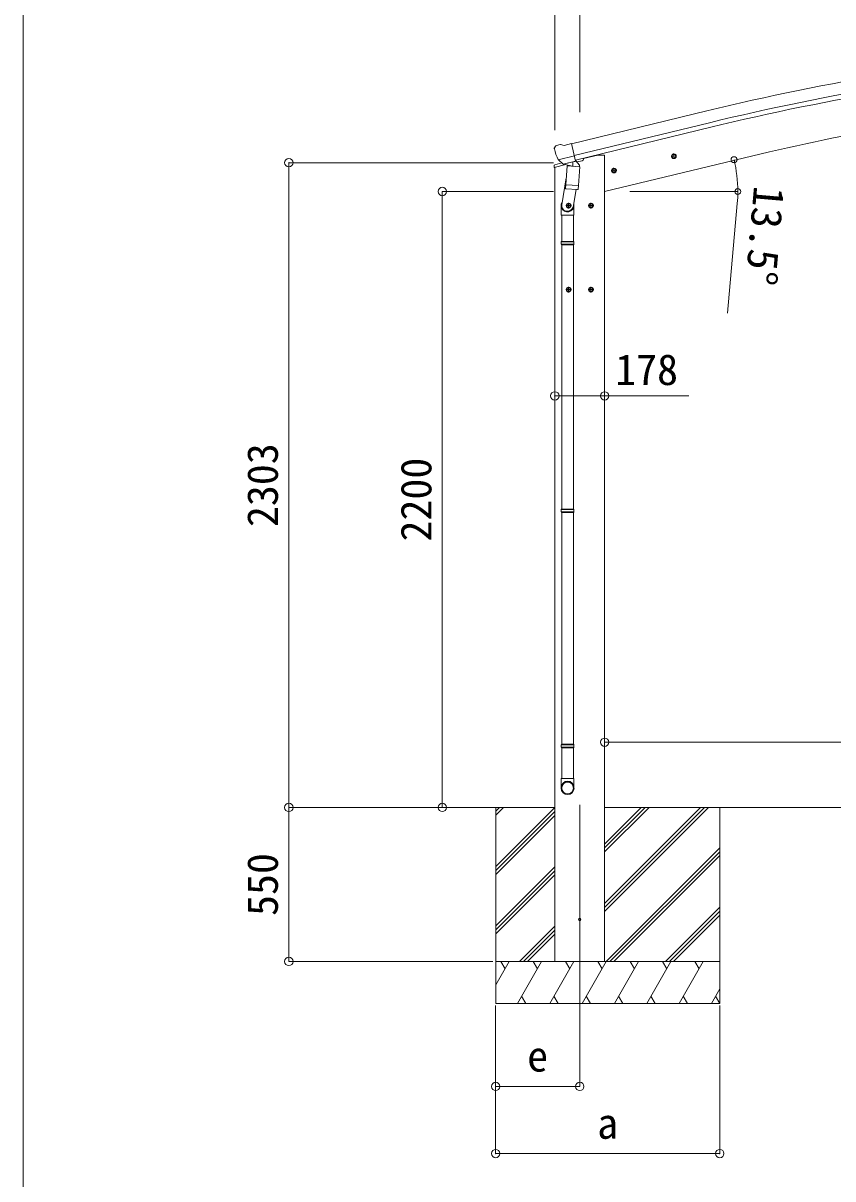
# Model space of a CAD drawing. Units: millimetres at full size. Extents: x -21204 to 8479, y -5853 to 7886.
# Drawn here: x -8385 to -5494, y -2447 to 1681 of the extents above; entities that cross this region are included whole.
import ezdxf
from ezdxf.enums import TextEntityAlignment as Align

# ---------------------------------------------------------------- set-up
doc = ezdxf.new("R2010")
doc.units = ezdxf.units.MM
doc.header["$LTSCALE"] = 30
doc.header["$PDMODE"] = 32
doc.header["$PDSIZE"] = 30
for name, color, linetype, lineweight in [('0-0_0', 7, 'Continuous', 9), ('0-1_本体', 4, 'Continuous', 9), ('0-2_部品', 7, 'Continuous', 9), ('0-8_PARTS2', 2, 'Continuous', 9), ('0-A_寸法', 6, 'Continuous', 9), ('1-A', 6, 'Continuous', 9), ('F-0_240', 7, 'Continuous', 9)]:
    doc.layers.add(name, color=color, linetype=linetype, lineweight=lineweight)
doc.styles.add('ＭＳ ゴシック', font='')
doc.styles.get('ＭＳ ゴシック').set_extended_font_data('MS Gothic')

msp = doc.modelspace()

# ---------------------------------------------------------------- linework, layer by layer
at = {"layer": '0-0_0'}
for p, q in [((-7009.93, -1120.81), (-6487.2, -1120.81)), ((-6698.2, -1120.81), (-6698.2, -1820.81)), ((-6698.2, -1148.19), (-6670.82, -1120.81)), ((-6698.2, -1134.05), (-6684.96, -1120.81)), ((-6698.2, -1332.04), (-6487.2, -1121.04)), ((-6698.2, -1346.18), (-6487.2, -1135.18)), ((-6698.2, -1360.32), (-6487.2, -1149.32)), ((-6309.2, -1491.82), (-5938.19, -1120.81)), ((-6309.2, -1463.54), (-5966.47, -1120.81)), ((-6309.2, -1477.68), (-5952.33, -1120.81)), ((-6309.2, -1279.69), (-6150.32, -1120.81)), ((-6309.2, -1265.55), (-6164.46, -1120.81)), ((-6309.2, -1251.41), (-6178.6, -1120.81)), ((-6309.2, -1120.81), (-3387.38, -1120.81)), ((-5898.2, -1120.81), (-5898.2, -1820.81)), ((-6304.34, -1670.81), (-5898.2, -1264.67)), ((-6290.2, -1670.81), (-5898.2, -1278.81)), ((-6276.06, -1670.81), (-5898.2, -1292.95)), ((-6698.2, -1544.17), (-6487.2, -1333.17)), ((-6698.2, -1558.31), (-6487.2, -1347.31)), ((-6698.2, -1572.45), (-6487.2, -1361.45)), ((-6092.21, -1670.81), (-5898.2, -1476.8)), ((-6078.07, -1670.81), (-5898.2, -1490.94)), ((-6063.93, -1670.81), (-5898.2, -1505.09)), ((-6612.71, -1670.81), (-6487.2, -1545.3)), ((-6598.57, -1670.81), (-6487.2, -1559.44)), ((-6584.43, -1670.81), (-6487.2, -1573.59)), ((-5898.2, -1670.81), (-6698.2, -1670.81)), ((-6698.2, -1754.64), (-6649.8, -1670.81)), ((-6664.8, -1696.79), (-6679.8, -1670.81)), ((-6620.94, -1820.81), (-6534.33, -1670.81)), ((-6549.33, -1696.79), (-6564.34, -1670.81)), ((-6505.47, -1820.81), (-6418.86, -1670.81)), ((-6309.2, -1670.82), (-6487.2, -1670.82)), ((-6433.86, -1696.79), (-6448.87, -1670.81)), ((-6390, -1820.81), (-6303.39, -1670.81)), ((-6318.39, -1696.79), (-6333.4, -1670.81)), ((-6274.53, -1820.81), (-6187.92, -1670.81)), ((-6202.92, -1696.79), (-6217.92, -1670.81)), ((-6159.06, -1820.81), (-6072.45, -1670.81)), ((-6102.45, -1670.81), (-6087.45, -1696.79)), ((-6043.59, -1820.81), (-5956.98, -1670.81)), ((-5971.98, -1696.79), (-5986.98, -1670.81)), ((-5928.12, -1820.81), (-5898.2, -1769)), ((-6605.94, -1794.83), (-6590.94, -1820.81)), ((-6490.47, -1794.83), (-6475.47, -1820.81)), ((-6375, -1794.83), (-6360, -1820.81)), ((-6259.53, -1794.83), (-6244.53, -1820.81)), ((-6144.06, -1794.83), (-6129.06, -1820.81)), ((-6028.59, -1794.83), (-6013.59, -1820.81)), ((-5913.12, -1794.83), (-5898.2, -1820.66)), ((-6698.2, -1820.81), (-5898.2, -1820.81))]:
    msp.add_line(p, q, dxfattribs=at)
at = {"layer": '0-1_本体'}
for p, q in [((-6427.73, 1249.39), (-5944.88, 1366.96)), ((-5934.66, 1324.98), (-6417.67, 1207.47)), ((-6413.73, 1191.05), (-5930.69, 1308.67)), ((-6385.21, 1196.75), (-6333.2, 1209.24)), ((-6309.2, 1209.24), (-6333.2, 1209.24)), ((-5721.11, 1220.43), (-6309.2, 1079.24)), ((-6309.2, 1209.24), (-6309.2, -1670.76)), ((-6487.2, -1670.76), (-6487.2, 1165.8))]:
    msp.add_line(p, q, dxfattribs=at)
at = {"layer": '0-1_本体', "color": 6}
msp.add_line((-6309.2, 349.06), (-6487.2, 349.06), dxfattribs=at)
at = {"layer": '0-1_本体'}
for centre, radius, start, end in [((-3814.17, -7382.78), 9005.44, 95.18612, 103.68612), ((-3814.17, -7382.78), 8962.23, 95.18612, 103.68612), ((-3814.17, -7382.78), 8945.44, 95.18612, 103.68612), ((-4018.6, -5987.9), 7406.65, 95.00571, 103.2889)]:
    msp.add_arc(centre, radius, start, end, dxfattribs=at)
at = {"layer": '0-2_部品'}
for p, q in [((-6484.81, 1241.36), (-6488.66, 1235.07)), ((-6481.71, 1243.61), (-6468.53, 1246.78)), ((-6453.97, 1244.1), (-6467.23, 1246.8)), ((-6453.97, 1244.1), (-6428.04, 1250.33)), ((-6489.03, 1232.79), (-6488.75, 1231.64)), ((-6474.97, 1192.48), (-6417.47, 1206.29)), ((-6385.21, 1197.99), (-6385.21, 1194.22)), ((-6071.7, 1203), (-6052.25, 1207.67)), ((-6067.14, 1210.78), (-6069.27, 1203.59)), ((-6059.84, 1212.54), (-6067.14, 1210.78)), ((-6059.64, 1195.62), (-6064.31, 1215.06)), ((-6054.67, 1207.09), (-6059.84, 1212.54)), ((-6056.81, 1199.89), (-6054.67, 1207.09)), ((-6489.76, 1165.18), (-6448.07, 1175.19)), ((-6489.76, 1172.07), (-6489.76, 1165.18)), ((-6462.08, 1181.08), (-6487.46, 1174.99)), ((-6458.12, 1177.57), (-6474.5, 1192.06)), ((-6455.41, 1177), (-6447.89, 1178.81)), ((-6454.66, 1177.46), (-6453.13, 1177.83)), ((-6453.13, 1177.83), (-6416.43, 1186.64)), ((-6451.29, 1177.6), (-6451.34, 1176.86)), ((-6450.59, 1175.82), (-6424.77, 1169.38)), ((-6443.67, 1170.47), (-6448.34, 1103.64)), ((-6397.98, 1167.28), (-6443.67, 1170.47)), ((-6441.89, 1173.65), (-6442.12, 1170.37)), ((-6422.38, 1184.82), (-6423.4, 1170.21)), ((-6416.43, 1186.64), (-6414.9, 1187.01)), ((-6413.34, 1189.11), (-6412.4, 1189.05)), ((-6412.4, 1189.05), (-6399.08, 1173.73)), ((-6408.45, 1184.7), (-6389.04, 1189.36)), ((-6402.66, 1100.44), (-6397.98, 1167.28)), ((-6399.08, 1173.73), (-6399.53, 1167.39)), ((-6285.63, 1151.64), (-6266.18, 1156.31)), ((-6281.07, 1159.42), (-6283.2, 1152.23)), ((-6273.77, 1161.17), (-6281.07, 1159.42)), ((-6273.57, 1144.25), (-6278.24, 1163.7)), ((-6268.61, 1155.73), (-6273.77, 1161.17)), ((-6446.61, 1128.4), (-6462.52, 1032.23)), ((-6270.74, 1148.53), (-6268.61, 1155.73)), ((-6449.2, 1091.17), (-6448.33, 1103.64)), ((-6448.81, 1089.81), (-6448.81, 1089.81)), ((-6402.66, 1100.44), (-6448.34, 1103.64)), ((-6447.36, 1089.03), (-6405.66, 1086.12)), ((-6411.09, 1086.5), (-6421.82, 1022.91)), ((-6402.67, 1100.44), (-6403.56, 1087.75)), ((-6438.2, 1036.5), (-6444.7, 1032.75)), ((-6444.7, 1032.75), (-6444.7, 1025.25)), ((-6438.2, 1019), (-6438.2, 1039)), ((-6431.7, 1032.75), (-6438.2, 1036.5)), ((-6358.2, 1036.5), (-6364.7, 1032.75)), ((-6364.7, 1032.75), (-6364.7, 1025.25)), ((-6358.2, 1019), (-6358.2, 1039)), ((-6351.7, 1032.75), (-6358.2, 1036.5)), ((-6464.68, 995.07), (-6464.68, 1029.42)), ((-6418.68, 995.07), (-6464.68, 995.07)), ((-6462.68, 995.07), (-6462.68, 901.07)), ((-6428.2, 1029), (-6448.2, 1029)), ((-6444.7, 1025.25), (-6438.2, 1021.49)), ((-6420.68, 995.07), (-6420.68, 901.07)), ((-6418.68, 1029.73), (-6418.68, 995.07)), ((-6348.2, 1029), (-6368.2, 1029)), ((-6364.7, 1025.25), (-6358.2, 1021.49)), ((-6464.68, 899.07), (-6463.68, 901.07)), ((-6418.68, 899.07), (-6464.68, 899.07)), ((-6418.68, 891.07), (-6464.68, 891.07)), ((-6419.68, 901.07), (-6463.68, 901.07)), ((-6419.68, 889.07), (-6463.68, 889.07)), ((-6462.68, 889.07), (-6462.68, -55.12)), ((-6420.68, 889.07), (-6420.68, -55.12)), ((-6418.68, 899.07), (-6419.68, 901.07)), ((-6418.68, 891.07), (-6419.68, 889.07)), ((-6418.68, 899.07), (-6418.68, 891.07)), ((-6428.2, 729), (-6448.2, 729)), ((-6438.2, 736.5), (-6444.7, 732.75)), ((-6444.7, 732.75), (-6444.7, 725.25)), ((-6444.7, 725.25), (-6438.2, 721.49)), ((-6438.2, 719), (-6438.2, 739)), ((-6431.7, 732.75), (-6438.2, 736.5)), ((-6348.2, 729), (-6368.2, 729)), ((-6358.2, 736.5), (-6364.7, 732.75)), ((-6364.7, 732.75), (-6364.7, 725.25)), ((-6364.7, 725.25), (-6358.2, 721.49)), ((-6358.2, 719), (-6358.2, 739)), ((-6351.7, 732.75), (-6358.2, 736.5)), ((-6464.68, -57.12), (-6463.68, -55.12)), ((-6418.68, -57.12), (-6464.68, -57.12)), ((-6418.68, -65.12), (-6464.68, -65.12)), ((-6419.68, -55.12), (-6463.68, -55.12)), ((-6419.68, -67.12), (-6463.68, -67.12)), ((-6462.68, -67.12), (-6462.68, -895.3)), ((-6420.68, -67.12), (-6420.68, -895.3)), ((-6418.68, -57.12), (-6419.68, -55.12)), ((-6418.68, -65.12), (-6419.68, -67.12)), ((-6418.68, -57.12), (-6418.68, -65.12)), ((-6464.68, -897.3), (-6463.68, -895.3)), ((-6418.68, -897.3), (-6464.68, -897.3)), ((-6418.68, -905.3), (-6464.68, -905.3)), ((-6419.68, -895.3), (-6463.68, -895.3)), ((-6419.68, -907.3), (-6463.68, -907.3)), ((-6462.68, -907.3), (-6462.68, -1017.3)), ((-6420.68, -907.3), (-6420.68, -1017.3)), ((-6418.68, -897.3), (-6419.68, -895.3)), ((-6418.68, -905.3), (-6419.68, -907.3)), ((-6418.68, -897.3), (-6418.68, -905.3)), ((-6464.68, -1051.45), (-6464.68, -1017.3)), ((-6418.68, -1017.3), (-6464.68, -1017.3)), ((-6418.68, -1051.45), (-6418.68, -1017.3))]:
    msp.add_line(p, q, dxfattribs=at)
for points in [[(-6422.61, 1184.88), (-6412.89, 1187.21), (-6428.04, 1250.33)], [(-6069.27, 1203.59), (-6064.1, 1198.14), (-6056.81, 1199.89)], [(-6475.24, 1193.06), (-6474.66, 1192.21), (-6474.5, 1192.06)], [(-6422.61, 1184.88), (-6422.85, 1184.73), (-6447.61, 1178.78), (-6447.89, 1178.81)], [(-6283.2, 1152.23), (-6278.04, 1146.78), (-6270.74, 1148.53)], [(-6438.2, 1021.49), (-6431.7, 1025.25), (-6431.7, 1032.75)], [(-6358.2, 1021.49), (-6351.7, 1025.25), (-6351.7, 1032.75)], [(-6464.68, 899.07), (-6464.68, 891.07), (-6463.68, 889.07)], [(-6438.2, 721.49), (-6431.7, 725.25), (-6431.7, 732.75)], [(-6358.2, 721.49), (-6351.7, 725.25), (-6351.7, 732.75)], [(-6464.68, -57.12), (-6464.68, -65.12), (-6463.68, -67.12)], [(-6464.68, -897.3), (-6464.68, -905.3), (-6463.68, -907.3)]]:
    msp.add_lwpolyline(points, dxfattribs=at)
for centre, radius in [((-6061.97, 1205.34), 8.5), ((-6061.97, 1205.34), 7.7), ((-6061.97, 1205.34), 6.5), ((-6275.91, 1153.98), 8.5), ((-6275.91, 1153.98), 7.7), ((-6275.91, 1153.98), 6.5), ((-6438.2, 1029), 8.5), ((-6438.2, 1029), 7.7), ((-6438.2, 1029), 6.5), ((-6358.2, 1029), 8.5), ((-6358.2, 1029), 7.7), ((-6358.2, 1029), 6.5), ((-6438.2, 729), 8.5), ((-6438.2, 729), 7.7), ((-6438.2, 729), 6.5), ((-6358.2, 729), 8.5), ((-6358.2, 729), 7.7), ((-6358.2, 729), 6.5)]:
    msp.add_circle(centre, radius, dxfattribs=at)
at = {"layer": '0-2_部品', "color": 4}
msp.add_circle((-6398.2, -1520.76), 4.5, dxfattribs=at)
at = {"layer": '0-2_部品'}
for centre, radius, start, end in [((-6480.54, 1238.75), 5, 103.5, 148.5), ((-6467.83, 1243.86), 3, 78.5, 103.5), ((-6291.94, 1278.88), 202.4, 193.5, 205.09125), ((-6486.76, 1172.07), 3, 103.5, 180), ((-6454.78, 1177.95), 0.5, 248.23754, 283.5), ((-6451.79, 1177.64), 0.5, 356, 103.5), ((-6450.35, 1176.79), 1, 176, 256), ((-6424.42, 1170.35), 1.03, 250.03897, 351.96569), ((-6421.78, 1184.74), 0.604, 100.59842, 172.20595), ((-6415.01, 1187.49), 0.5, 283.5, 318.76246), ((-6390.21, 1194.22), 5, 283.5, 0), ((-6447.26, 1091), 1.95, 175.04017, 217.47766), ((-6447.22, 1091.03), 2, 217.40962, 266), ((-6405.52, 1088.11), 2, 266, 349.46843), ((-6434.68, 1029.42), 30, 177.45142, 180)]:
    msp.add_arc(centre, radius, start, end, dxfattribs=at)
for centre, major_axis, ratio, start_param, end_param in [((-6486.11, 1233.5), (-1.57, -2.57), 0.99628, 4.712389, 5.4996506), ((-6456.13, 1179.82), (-0.73, -2.92), 0.997631, 5.8041905, 6.6006116), ((-6456.08, 1180.05), (2.63, 3.16), 0.650902, 4.0958226, 4.1686332), ((-6456.11, 1179.93), (-0.73, -2.92), 0.997631, 0.3902369, 0.4789948), ((-6441.68, 1029.73), (23, 0), 0.996195, 2.5560258, 6.5663028), ((-6441.68, 1029.73), (21, 0), 0.996195, 2.9349147, 5.9512394), ((-6441.68, -1049.7), (-23, 0), 0.996195, 3.1415927, 6.2831853), ((-6441.68, -1051.45), (-23, 0), 0.996195, 3.1415927, 6.2831853), ((-6441.68, -1051.45), (0, -23.43), 0.981806, 4.712389, 7.8539816)]:
    msp.add_ellipse(centre, major_axis=major_axis, ratio=ratio, start_param=start_param, end_param=end_param, dxfattribs=at)
msp.add_ellipse((-6441.68, -1051.45), major_axis=(21, 0), ratio=0.996195, dxfattribs=at)
at = {"layer": '0-8_PARTS2'}
msp.add_line((-6398.2, -1111.61), (-6398.2, -1870.82), dxfattribs=at)
at = {"layer": '0-A_寸法'}
for p, q in [((-6487.2, 1910.98), (-6487.2, 1298.75)), ((-6398.2, 1910.98), (-6398.2, 1363.13)), ((-7436.78, -1120.76), (-7436.78, 1182.24)), ((-7436.78, 1182.24), (-6491.69, 1182.24)), ((-6888.81, -1120.76), (-6888.81, 1079.24)), ((-6888.81, 1079.24), (-6491.69, 1079.24)), ((-6219.7, 1079.24), (-5832.85, 1079.24)), ((-5835.7, 1036.78), (-5870.06, 644.28)), ((-6309.2, 349.06), (-6009.2, 349.06)), ((-7436.78, -1120.76), (-6708.66, -1120.76)), ((-7436.78, -1670.76), (-7436.78, -1120.76)), ((-7436.78, -1670.76), (-6708.66, -1670.76)), ((-6698.45, -2357.12), (-6698.45, -1828.18)), ((-6698.45, -2117.15), (-6698.45, -1828.18)), ((-6398.2, -2117.15), (-6398.2, -1828.18)), ((-5898.45, -2357.12), (-5898.45, -1828.18)), ((-6398.2, -2117.15), (-6698.45, -2117.15)), ((-6698.45, -2357.12), (-5898.45, -2357.12))]:
    msp.add_line(p, q, dxfattribs=at)
for centre in [(-5847.3, 1192.89), (-5833.85, 1079.24)]:
    msp.add_circle(centre, 10.62, dxfattribs=at)
for start, end in [(0, 13.5), (354.99678, 0)]:
    msp.add_arc((-6320.7, 1079.24), 486.86, start, end, dxfattribs=at)
for p in [(-7436.78, 1182.24), (-6888.81, 1079.24), (-6487.2, 349.06), (-6309.2, 349.06), (-7436.78, -1120.76), (-6888.81, -1120.76), (-7436.78, -1670.76), (-6698.45, -2117.15), (-6398.2, -2117.15), (-6698.45, -2357.12), (-5898.45, -2357.12)]:
    msp.add_point(p, dxfattribs=at)
at = {"layer": '1-A'}
for q in [(-6309.2, -654.91), (-3943.18, -887.86)]:
    msp.add_line((-6309.2, -887.86), q, dxfattribs=at)
msp.add_point((-6309.2, -887.86), dxfattribs=at)
at = {"layer": 'F-0_240', "color": 5}
msp.add_line((-8385.45, 5787.34), (-8385.45, -5852.66), dxfattribs=at)

# ---------------------------------------------------------------- texts
at = {"layer": '0-A_寸法', "color": 7, "style": 'ＭＳ ゴシック'}
for s, rotation, p in [('13.5°', 264.997, (-5808.43, 1104.66)), ('2303', 90, (-7442.78, -119.26)), ('2200', 90, (-6894.81, -170.76)), ('550', 90, (-7442.78, -1508.26))]:
    msp.add_text(s, height=110, rotation=rotation, dxfattribs=at).set_placement(p, align=Align.BOTTOM_LEFT)
for s, p in [('178', (-6271.7, 355.06)), ('e', (-6585.95, -2097.15)), ('a', (-6335.95, -2337.12))]:
    msp.add_text(s, height=110, dxfattribs=at).set_placement(p, align=Align.BOTTOM_LEFT)

doc.saveas('drawing.dxf')
